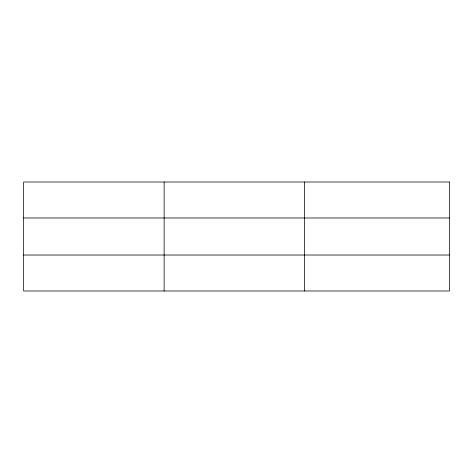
<?xml version="1.0" encoding="UTF-8"?>
<svg xmlns="http://www.w3.org/2000/svg" width="473" height="473" viewBox="0 0 473 473"><rect width="100%" height="100%" fill="white"/><g stroke="black" fill="none" stroke-linecap="round" stroke-linejoin="round"><path stroke-width="0.71" d="M164.131 290.99L164.131 182.01M304.612 290.99L304.612 182.01M23.65 217.976L449.35 217.976M23.65 255.024L449.35 255.024M449.35 182.01L449.35 290.99L23.65 290.99L23.65 182.01L449.35 182.01"/></g></svg>
